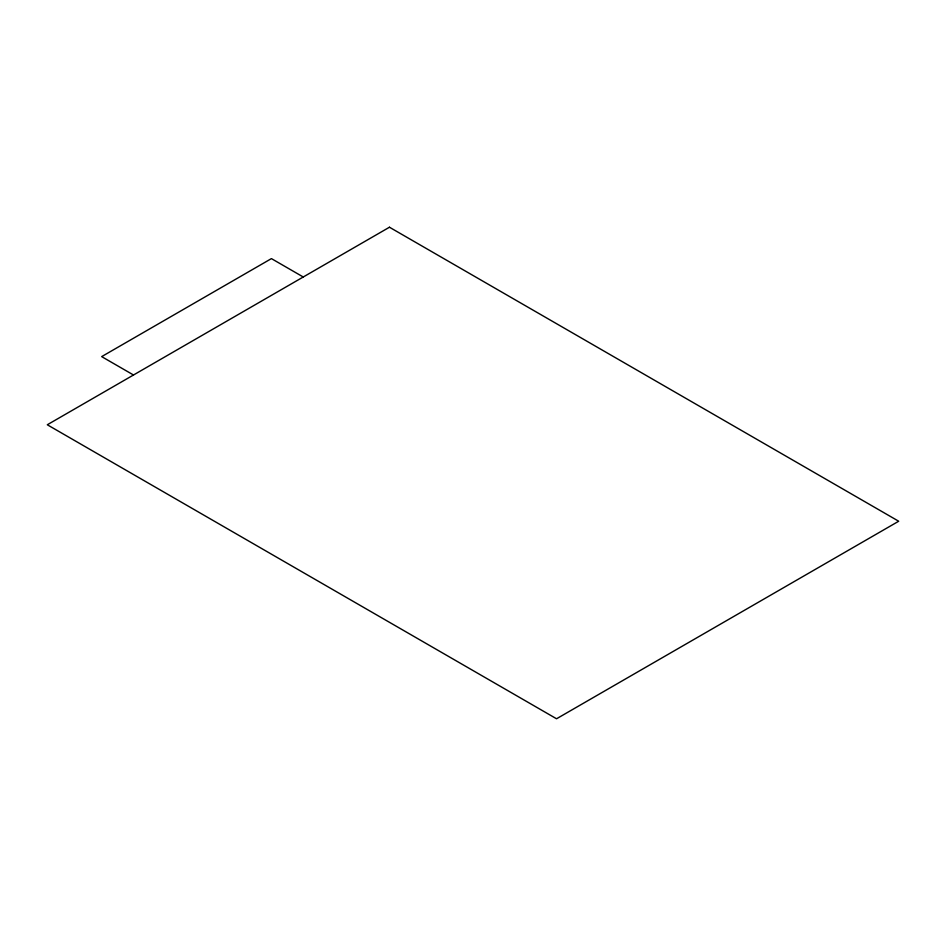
<?xml version="1.0" encoding="UTF-8"?>
<svg xmlns="http://www.w3.org/2000/svg" width="946" height="946" viewBox="0 0 946 946"><rect width="100%" height="100%" fill="white"/><g stroke="black" fill="none" stroke-linecap="round" stroke-linejoin="round"><path stroke-width="1.42" d="M303.252 276.989L271.419 258.613L101.671 356.618L133.504 374.994M389.456 227.229L47.3 424.766L556.544 718.771L898.7 521.234L389.456 227.229"/></g></svg>
